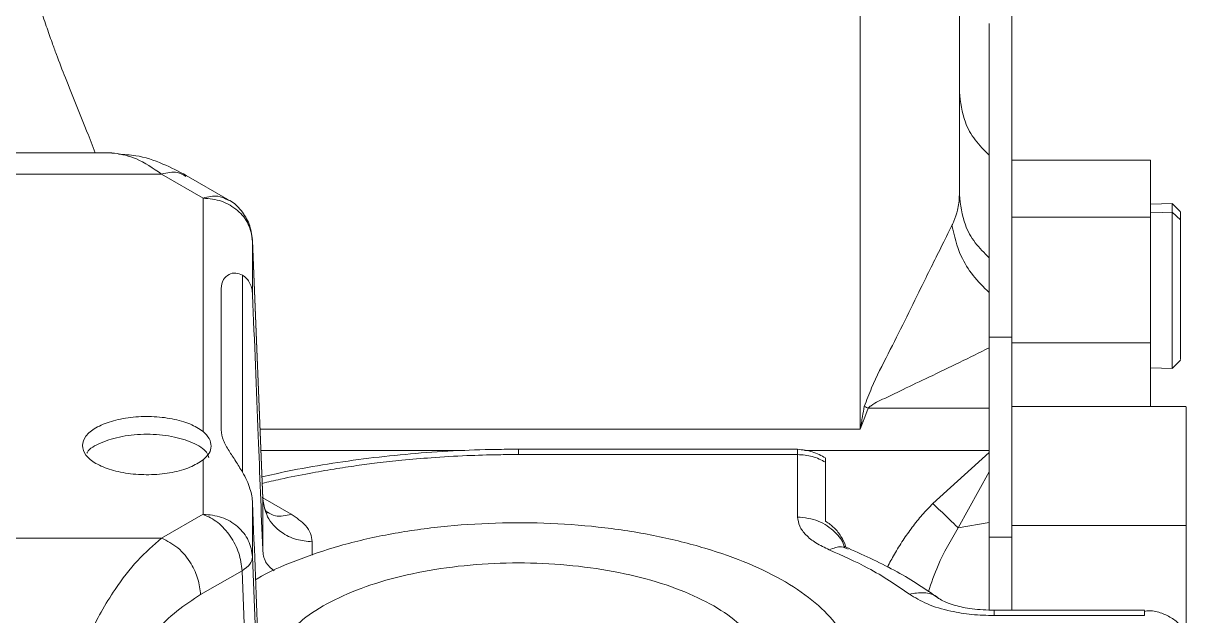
# Model space of a CAD drawing. Header units: millimetres. Extents: x 169 to 14583, y -399 to 10804.
# Drawn here: x 7071.3 to 7189.4, y 6135.5 to 6195.3 of the extents above; entities that cross this region are included whole.
import ezdxf

# ---------------------------------------------------------------- set-up
doc = ezdxf.new("R2010")
doc.units = ezdxf.units.MM
doc.header["$LTSCALE"] = 35

msp = doc.modelspace()

# ---------------------------------------------------------------- linework, layer by layer
at = {"color": 7, "linetype": 'Continuous', "lineweight": 18}
for p, q in [((7171.079, 6196.988), (7171.079, 6163.61)), ((7080.254, 6182.207), (7070.279, 6182.207)), ((7168.779, 6171.626), (7168.779, 6181.98)), ((7171.079, 6181.465), (7185.079, 6181.465)), ((7185.079, 6181.465), (7185.079, 6175.736)), ((7070.279, 6180.061), (7085.262, 6180.061)), ((7085.262, 6180.061), (7089.45, 6177.647)), ((7091.946, 6177.517), (7087.758, 6179.931)), ((7089.45, 6177.647), (7089.45, 6154.12)), ((7187.282, 6177.11), (7185.079, 6177.041)), ((7188.079, 6176.257), (7187.264, 6177.115)), ((7171.079, 6175.736), (7185.079, 6175.736)), ((7185.079, 6175.736), (7185.079, 6163.054)), ((7187.268, 6176.216), (7188.079, 6175.455)), ((7094.447, 6173.34), (7094.371, 6173.546)), ((7095.471, 6147.346), (7094.446, 6173.381)), ((7094.447, 6173.34), (7094.447, 6167.887)), ((7094.447, 6173.34), (7095.472, 6147.306)), ((7093.436, 6150.008), (7093.436, 6169.875)), ((7091.279, 6168.535), (7091.279, 6154.265)), ((7168.779, 6163.61), (7171.079, 6163.61)), ((7171.079, 6163.61), (7171.079, 6143.457)), ((7171.079, 6163.054), (7185.079, 6163.054)), ((7185.079, 6163.054), (7185.079, 6156.627)), ((7187.264, 6160.452), (7188.079, 6161.31)), ((7185.079, 6160.526), (7187.282, 6160.457)), ((7156.582, 6156.48), (7168.779, 6156.48)), ((7168.779, 6156.48), (7168.779, 6152.195)), ((7188.679, 6156.627), (7171.079, 6156.627)), ((7095.195, 6154.354), (7155.779, 6154.354)), ((7095.28, 6152.195), (7115.866, 6152.195)), ((7149.45, 6152.324), (7121.279, 6152.324)), ((7121.279, 6151.787), (7149.45, 6151.787)), ((7149.45, 6151.787), (7149.45, 6145.488)), ((7150.148, 6152.195), (7168.779, 6152.195)), ((7168.779, 6151.981), (7163.084, 6146.841)), ((7168.779, 6152.195), (7168.779, 6151.981)), ((7168.779, 6151.981), (7168.779, 6150.049)), ((7089.45, 6151.256), (7089.45, 6145.771)), ((7152.279, 6151.004), (7152.279, 6145.063)), ((7168.779, 6150.049), (7165.649, 6144.391)), ((7095.468, 6147.436), (7098.345, 6145.777)), ((7095.472, 6147.306), (7095.472, 6142.204)), ((7089.45, 6145.771), (7085.262, 6143.357)), ((7094.447, 6146.918), (7094.447, 6141.464)), ((7165.649, 6144.391), (7168.779, 6144.939)), ((7168.779, 6144.939), (7168.779, 6136.122)), ((7188.679, 6144.624), (7171.079, 6144.624)), ((7168.779, 6143.457), (7171.079, 6143.457)), ((7171.079, 6143.457), (7171.079, 6136.086)), ((7070.279, 6143.357), (7085.262, 6143.357)), ((7100.469, 6141.639), (7100.469, 6142.999)), ((7094.447, 6141.464), (7095.472, 6115.111)), ((7089.198, 6137.661), (7093.385, 6140.075)), ((7093.385, 6140.075), (7094.41, 6113.722)), ((7184.45, 6136.086), (7169.278, 6136.086)), ((7169.278, 6135.549), (7184.45, 6135.549))]:
    msp.add_line(p, q, dxfattribs=at)
at = {"color": 7, "linetype": 'Continuous', "lineweight": 18, "flags": 128}
for points in [[(7185.079, 6176.155), (7186.305, 6176.189), (7187.268, 6176.216)], [(7155.779, 6154.354), (7156.228, 6155.545), (7156.582, 6156.48)]]:
    msp.add_lwpolyline(points, dxfattribs=at)
at = {"color": 7, "linetype": 'Continuous', "lineweight": 18}
for points, knots in [([(7078.575, 6182.207), (7078.297, 6182.921), (7077.662, 6184.548), (7076.632, 6187.053), (7075.596, 6189.652), (7074.791, 6191.741), (7074.153, 6193.481), (7073.598, 6195.063), (7073.059, 6196.707), (7072.652, 6198.054), (7072.378, 6199.016), (7072.181, 6199.744), (7071.987, 6200.502), (7071.781, 6201.353), (7071.551, 6202.395), (7071.312, 6203.629), (7071.082, 6205.057), (7070.929, 6206.33), (7070.841, 6207.381), (7070.797, 6208.148), (7070.774, 6208.913), (7070.769, 6209.677), (7070.795, 6210.4), (7070.83, 6211.05), (7070.88, 6211.681), (7070.964, 6212.466), (7071.088, 6213.32), (7071.21, 6213.936), (7071.26, 6214.188)], [0, 0, 0, 0, 0.06685982, 0.15240864, 0.23830753, 0.31350489, 0.35065443, 0.40292932, 0.4628432, 0.50537121, 0.5291397, 0.55281203, 0.57337356, 0.59977216, 0.6320272, 0.67015967, 0.71418913, 0.76412885, 0.78773831, 0.81135498, 0.83497526, 0.85859422, 0.88220402, 0.90212027, 0.91925099, 0.94115638, 0.97587373, 1, 1, 1, 1]), ([(7165.779, 6196.58), (7165.779, 6193.143), (7165.779, 6187.006), (7165.779, 6180.752), (7165.779, 6178)], [0, 0, 0, 0, 0.5599477, 1, 1, 1, 1]), ([(7168.779, 6181.98), (7168.779, 6182.446), (7168.779, 6183.481), (7168.779, 6184.884), (7168.779, 6186.312), (7168.779, 6187.907), (7168.779, 6189.809), (7168.779, 6192.267), (7168.779, 6194.232), (7168.779, 6195.261)], [0, 0, 0, 0, 0.0937965, 0.2082776, 0.3486573, 0.4731477, 0.6205598, 0.8012966, 1, 1, 1, 1]), ([(7168.779, 6181.98), (7168.284, 6182.474), (7167.296, 6183.463), (7166.091, 6185.61), (7165.897, 6187.314), (7165.779, 6188.353)], [0, 0, 0, 0, 0.2803746, 0.5607492, 1, 1, 1, 1]), ([(7080.254, 6182.17), (7080.32, 6182.189), (7080.404, 6182.213), (7080.5, 6182.184), (7080.521, 6182.178)], [0, 0, 0, 0, 0.7770772, 1, 1, 1, 1]), ([(7080.521, 6182.178), (7081.247, 6182.049), (7082.772, 6181.778), (7084.406, 6180.652), (7085.262, 6180.061)], [0, 0, 0, 0, 0.4754854, 1, 1, 1, 1]), ([(7087.754, 6179.933), (7086.976, 6180.338), (7085.308, 6181.207), (7082.973, 6181.97), (7081.488, 6182.047), (7080.903, 6182.077)], [0, 0, 0, 0, 0.3463508, 0.7424362, 1, 1, 1, 1]), ([(7085.262, 6180.061), (7085.822, 6180.204), (7086.745, 6180.441), (7087.431, 6179.999), (7087.701, 6179.825)], [0, 0, 0, 0, 0.6061096, 1, 1, 1, 1]), ([(7091.908, 6177.467), (7091.593, 6177.631), (7090.873, 6178.005), (7089.962, 6177.776), (7089.45, 6177.647)], [0, 0, 0, 0, 0.4381321, 1, 1, 1, 1]), ([(7094.447, 6173.34), (7094.353, 6173.91), (7094.165, 6175.048), (7093.001, 6176.466), (7091.372, 6177.455), (7090.091, 6177.583), (7089.45, 6177.647)], [0, 0, 0, 0, 0.25, 0.5, 0.75, 1, 1, 1, 1]), ([(7165.024, 6174.89), (7165.09, 6175.03), (7165.329, 6175.536), (7165.573, 6176.295), (7165.748, 6177.198), (7165.768, 6177.719), (7165.779, 6178)], [0, 0, 0, 0, 0.1381697, 0.5000257, 0.7305225, 1, 1, 1, 1]), ([(7168.779, 6171.626), (7168.288, 6172.117), (7167.296, 6173.108), (7166.091, 6175.255), (7165.897, 6176.963), (7165.779, 6178)], [0, 0, 0, 0, 0.2784362, 0.5620524, 1, 1, 1, 1]), ([(7094.431, 6173.477), (7094.353, 6174.005), (7094.198, 6175.062), (7093.35, 6176.401), (7092.541, 6177.233), (7091.995, 6177.467), (7091.922, 6177.498)], [0, 0, 0, 0, 0.3204404, 0.6403127, 0.9522146, 1, 1, 1, 1]), ([(7187.268, 6177.03), (7187.268, 6177.053), (7187.268, 6177.234), (7187.268, 6176.69), (7187.268, 6176.216)], [0, 0, 0, 0, 0.1272104, 1, 1, 1, 1]), ([(7187.268, 6176.216), (7187.268, 6175.612), (7187.268, 6174.406), (7187.268, 6171.436), (7187.268, 6168.146), (7187.268, 6164.923), (7187.268, 6162.326), (7187.268, 6160.67), (7187.268, 6160.579), (7187.268, 6160.537)], [0, 0, 0, 0, 0.1458949, 0.2917898, 0.4376847, 0.5835797, 0.7294746, 0.8753695, 1, 1, 1, 1]), ([(7188.079, 6176.187), (7188.079, 6176.207), (7188.079, 6176.367), (7188.079, 6175.881), (7188.079, 6175.455)], [0, 0, 0, 0, 0.1241224, 1, 1, 1, 1]), ([(7188.079, 6175.455), (7188.079, 6174.913), (7188.079, 6173.83), (7188.079, 6171.164), (7188.079, 6168.212), (7188.079, 6165.318), (7188.079, 6162.988), (7188.079, 6161.499), (7188.079, 6161.418), (7188.079, 6161.38)], [0, 0, 0, 0, 0.1458997, 0.2916365, 0.4374499, 0.5832588, 0.7290722, 0.8748811, 1, 1, 1, 1]), ([(7156.18, 6156.631), (7156.419, 6157.263), (7157.109, 6159.088), (7159.182, 6163.034), (7161.497, 6167.818), (7163.73, 6172.275), (7164.662, 6174.159), (7165.024, 6174.89)], [0, 0, 0, 0, 0.0954325, 0.2755301, 0.6288762, 0.8560183, 1, 1, 1, 1]), ([(7168.779, 6168.127), (7168.215, 6168.682), (7167.097, 6169.783), (7165.666, 6172.087), (7165.263, 6173.843), (7165.024, 6174.89)], [0, 0, 0, 0, 0.2913545, 0.5778296, 1, 1, 1, 1]), ([(7168.779, 6168.127), (7168.779, 6168.603), (7168.779, 6169.504), (7168.779, 6170.706), (7168.779, 6171.324), (7168.779, 6171.626)], [0, 0, 0, 0, 0.3638187, 0.6884971, 1, 1, 1, 1]), ([(7093.436, 6169.875), (7093.205, 6169.97), (7092.714, 6170.174), (7092, 6169.969), (7091.409, 6169.432), (7091.324, 6168.85), (7091.279, 6168.535)], [0, 0, 0, 0, 0.1989173, 0.4253605, 0.6889707, 1, 1, 1, 1]), ([(7094.447, 6167.887), (7094.428, 6168.096), (7094.389, 6168.521), (7094.185, 6169.076), (7093.872, 6169.56), (7093.584, 6169.768), (7093.436, 6169.875)], [0, 0, 0, 0, 0.22069562, 0.44762071, 0.71460754, 1, 1, 1, 1]), ([(7094.447, 6167.887), (7094.636, 6163.146), (7094.978, 6154.591), (7095.32, 6146.024), (7095.472, 6142.204)], [0, 0, 0, 0, 0.5541545, 1, 1, 1, 1]), ([(7168.779, 6162.553), (7168.779, 6163.387), (7168.779, 6164.831), (7168.779, 6166.751), (7168.779, 6167.708), (7168.779, 6168.127)], [0, 0, 0, 0, 0.4340739, 0.7524601, 1, 1, 1, 1]), ([(7156.582, 6156.48), (7156.674, 6156.559), (7157.219, 6157.029), (7158.479, 6157.531), (7160.409, 6158.509), (7162.884, 6159.669), (7165.801, 6161.079), (7167.79, 6162.064), (7168.779, 6162.553)], [0, 0, 0, 0, 0.0262992, 0.1556383, 0.2886782, 0.4981362, 0.7506954, 1, 1, 1, 1]), ([(7168.779, 6156.48), (7168.779, 6157.707), (7168.779, 6159.9), (7168.779, 6161.742), (7168.779, 6162.553)], [0, 0, 0, 0, 0.55947587, 1, 1, 1, 1]), ([(7155.779, 6154.354), (7155.854, 6154.779), (7155.988, 6155.538), (7156.121, 6156.297), (7156.18, 6156.631)], [0, 0, 0, 0, 0.5599932, 1, 1, 1, 1]), ([(7156.18, 6156.631), (7156.255, 6156.603), (7156.389, 6156.553), (7156.523, 6156.502), (7156.582, 6156.48)], [0, 0, 0, 0, 0.5619353, 1, 1, 1, 1]), ([(7188.679, 6156.538), (7188.679, 6156.557), (7188.679, 6156.626), (7188.679, 6156.068), (7188.679, 6154.858), (7188.679, 6153.008), (7188.679, 6150.614), (7188.679, 6147.814), (7188.679, 6145.684), (7188.679, 6144.624)], [0, 0, 0, 0, 0.06028899, 0.21765436, 0.37352421, 0.52934815, 0.68672213, 0.8440999, 1, 1, 1, 1]), ([(7089.45, 6154.12), (7089.043, 6154.386), (7088.227, 6154.916), (7086.364, 6155.433), (7084.268, 6155.666), (7082.108, 6155.576), (7080.127, 6155.178), (7078.55, 6154.513), (7077.483, 6153.652), (7077.347, 6153.009), (7077.279, 6152.688)], [0, 0, 0, 0, 0.125, 0.25, 0.375, 0.5, 0.625, 0.75, 0.875, 1, 1, 1, 1]), ([(7090.279, 6152.626), (7090.242, 6152.886), (7090.17, 6153.405), (7089.69, 6153.882), (7089.45, 6154.12)], [0, 0, 0, 0, 0.5009127, 1, 1, 1, 1]), ([(7091.279, 6154.265), (7091.324, 6153.923), (7091.409, 6153.291), (7092, 6152.232), (7092.714, 6151.184), (7093.205, 6150.383), (7093.436, 6150.008)], [0, 0, 0, 0, 0.31101991, 0.57463938, 0.80107775, 1, 1, 1, 1]), ([(7090.031, 6151.464), (7089.971, 6151.654), (7089.793, 6152.225), (7088.463, 6153.027), (7086.338, 6153.682), (7083.781, 6153.911), (7081.211, 6153.683), (7079.126, 6153.023), (7077.912, 6152.368), (7077.745, 6151.96), (7077.731, 6151.928)], [0, 0, 0, 0, 0.0760125, 0.2277461, 0.3795712, 0.531391, 0.683216, 0.8350358, 0.9868283, 1, 1, 1, 1]), ([(7077.279, 6152.688), (7077.347, 6152.367), (7077.483, 6151.724), (7078.55, 6150.863), (7080.127, 6150.198), (7082.108, 6149.8), (7084.268, 6149.71), (7086.364, 6149.943), (7088.227, 6150.459), (7089.043, 6150.99), (7089.45, 6151.256)], [0, 0, 0, 0, 0.125, 0.25, 0.375, 0.5, 0.625, 0.75, 0.875, 1, 1, 1, 1]), ([(7089.45, 6151.256), (7089.69, 6151.47), (7090.17, 6151.899), (7090.242, 6152.384), (7090.279, 6152.626)], [0, 0, 0, 0, 0.4991316, 1, 1, 1, 1]), ([(7121.279, 6152.325), (7120.517, 6152.321), (7118.313, 6152.309), (7114.673, 6152.176), (7110.387, 6151.88), (7106.155, 6151.437), (7102.004, 6150.846), (7098.399, 6150.215), (7096.241, 6149.724), (7095.385, 6149.529)], [0, 0, 0, 0, 0.0852548, 0.2466866, 0.4081972, 0.5698211, 0.7316226, 0.89367, 1, 1, 1, 1]), ([(7095.411, 6148.879), (7096.026, 6149.023), (7097.583, 6149.388), (7100.008, 6149.872), (7102.582, 6150.32), (7104.866, 6150.663), (7107.149, 6150.96), (7109.647, 6151.234), (7112.668, 6151.494), (7115.912, 6151.682), (7118.86, 6151.775), (7120.598, 6151.784), (7121.279, 6151.787)], [0, 0, 0, 0, 0.0772078, 0.195609, 0.295225, 0.3846056, 0.4637526, 0.559953, 0.6708906, 0.8064055, 0.9241034, 1, 1, 1, 1]), ([(7121.279, 6152.257), (7121.279, 6152.276), (7121.279, 6152.342), (7121.279, 6152.02), (7121.279, 6151.787)], [0, 0, 0, 0, 0.2776451, 1, 1, 1, 1]), ([(7149.45, 6151.787), (7149.45, 6152.064), (7149.45, 6152.387), (7149.45, 6152.287), (7149.45, 6152.273)], [0, 0, 0, 0, 0.8571891, 1, 1, 1, 1]), ([(7152.279, 6151.447), (7151.838, 6151.676), (7150.948, 6152.137), (7149.953, 6152.261), (7149.45, 6152.324)], [0, 0, 0, 0, 0.495287, 1, 1, 1, 1]), ([(7152.279, 6151.004), (7151.84, 6151.231), (7150.964, 6151.683), (7149.955, 6151.752), (7149.45, 6151.787)], [0, 0, 0, 0, 0.5, 1, 1, 1, 1]), ([(7152.279, 6151.404), (7152.279, 6151.415), (7152.279, 6151.493), (7152.279, 6151.229), (7152.279, 6151.004)], [0, 0, 0, 0, 0.1525202, 1, 1, 1, 1]), ([(7093.436, 6150.008), (7093.584, 6149.733), (7093.872, 6149.202), (7094.185, 6148.382), (7094.389, 6147.612), (7094.428, 6147.147), (7094.447, 6146.918)], [0, 0, 0, 0, 0.2853888, 0.552379, 0.7793013, 1, 1, 1, 1]), ([(7095.898, 6145.893), (7095.909, 6145.889), (7095.952, 6145.868), (7095.646, 6146.21), (7095.53, 6146.98), (7095.452, 6147.505)], [0, 0, 0, 0, 0.0899657, 0.3787099, 1, 1, 1, 1]), ([(7095.472, 6147.306), (7095.581, 6146.69), (7095.806, 6145.409), (7097.159, 6143.974), (7098.811, 6143.139), (7099.93, 6143.045), (7100.469, 6142.999)], [0, 0, 0, 0, 0.2706997, 0.5623161, 0.7892984, 1, 1, 1, 1]), ([(7089.45, 6145.771), (7089.955, 6145.529), (7090.964, 6145.044), (7092.246, 6143.603), (7093.163, 6141.861), (7093.311, 6140.67), (7093.385, 6140.075)], [0, 0, 0, 0, 0.25, 0.5, 0.75, 1, 1, 1, 1]), ([(7089.45, 6145.771), (7090.091, 6145.707), (7091.372, 6145.579), (7093.001, 6144.59), (7094.165, 6143.172), (7094.353, 6142.033), (7094.447, 6141.464)], [0, 0, 0, 0, 0.25, 0.5, 0.75, 1, 1, 1, 1]), ([(7094.447, 6146.918), (7094.636, 6141.996), (7094.978, 6133.09), (7095.319, 6124.193), (7095.472, 6120.213)], [0, 0, 0, 0, 0.55255654, 1, 1, 1, 1]), ([(7098.345, 6145.777), (7097.786, 6145.634), (7096.862, 6145.397), (7096.176, 6145.839), (7095.905, 6146.014)], [0, 0, 0, 0, 0.60583602, 1, 1, 1, 1]), ([(7100.469, 6142.999), (7100.433, 6143.278), (7100.361, 6143.836), (7099.749, 6144.805), (7098.877, 6145.409), (7098.345, 6145.777)], [0, 0, 0, 0, 0.2801808, 0.5605486, 1, 1, 1, 1]), ([(7163.084, 6146.841), (7162.727, 6146.468), (7161.995, 6145.705), (7161.006, 6144.463), (7160.07, 6143.134), (7159.234, 6141.792), (7158.744, 6140.871), (7158.512, 6140.435)], [0, 0, 0, 0, 0.1946711, 0.3986087, 0.5996175, 0.8109303, 1, 1, 1, 1]), ([(7163.084, 6146.841), (7163.62, 6146.351), (7164.575, 6145.476), (7165.321, 6144.723), (7165.649, 6144.391)], [0, 0, 0, 0, 0.56, 1, 1, 1, 1]), ([(7095.544, 6119.604), (7096.6, 6119.079), (7098.91, 6117.931), (7103.203, 6116.518), (7108.146, 6115.357), (7113.463, 6114.585), (7119.002, 6114.219), (7124.601, 6114.249), (7130.095, 6114.697), (7135.351, 6115.544), (7140.234, 6116.777), (7144.631, 6118.339), (7148.379, 6120.205), (7151.401, 6122.321), (7153.607, 6124.64), (7154.98, 6127.087), (7155.431, 6129.598), (7154.967, 6132.107), (7153.582, 6134.552), (7151.365, 6136.868), (7148.334, 6138.98), (7144.578, 6140.841), (7140.176, 6142.398), (7135.29, 6143.626), (7130.037, 6144.469), (7124.547, 6144.912), (7118.957, 6144.937), (7113.423, 6144.57), (7108.124, 6143.793), (7103.157, 6142.644), (7098.753, 6141.107), (7095.911, 6139.919), (7094.803, 6139.186), (7094.745, 6139.148)], [0, 0, 0, 0, 0.0282793, 0.0618612, 0.0951713, 0.1284614, 0.1620896, 0.1957099, 0.2290195, 0.2623118, 0.2959139, 0.3295103, 0.3628193, 0.3961181, 0.4296976, 0.4632872, 0.4966232, 0.5299372, 0.5635241, 0.5970667, 0.6303692, 0.6636499, 0.6972587, 0.730824, 0.7640966, 0.7973438, 0.8309341, 0.864505, 0.8977654, 0.9310138, 0.964567, 0.9981531, 1, 1, 1, 1]), ([(7149.45, 6145.488), (7149.493, 6145.179), (7149.578, 6144.56), (7150.243, 6143.675), (7151.231, 6142.854), (7152.179, 6142.405), (7152.653, 6142.181)], [0, 0, 0, 0, 0.2499257, 0.5000063, 0.7500839, 1, 1, 1, 1]), ([(7149.45, 6145.488), (7150.171, 6145.409), (7151.612, 6145.25), (7153.191, 6144.091), (7154.019, 6143.082), (7154.137, 6142.528), (7154.15, 6142.465)], [0, 0, 0, 0, 0.3463157, 0.6926313, 0.9655421, 1, 1, 1, 1]), ([(7152.279, 6145.063), (7152.585, 6144.849), (7153.201, 6144.417), (7153.845, 6143.54), (7154.224, 6142.867), (7154.285, 6142.484), (7154.291, 6142.447)], [0, 0, 0, 0, 0.3189181, 0.6422857, 0.9649141, 1, 1, 1, 1]), ([(7188.679, 6144.624), (7188.679, 6143.524), (7188.679, 6141.311), (7188.679, 6137.868), (7188.679, 6135.295), (7188.679, 6133.989), (7188.679, 6133.746)], [0, 0, 0, 0, 0.3075515, 0.6182014, 0.9287889, 1, 1, 1, 1]), ([(7162.653, 6137.948), (7162.952, 6138.842), (7163.707, 6141.099), (7164.918, 6143.152), (7165.649, 6144.391)], [0, 0, 0, 0, 0.3965358, 1, 1, 1, 1]), ([(7085.262, 6143.357), (7084.444, 6142.651), (7082.833, 6141.26), (7080.79, 6138.6), (7079.18, 6136), (7077.969, 6133.656), (7076.755, 6130.86), (7075.643, 6127.619), (7074.761, 6123.936), (7074.232, 6120.399), (7074.192, 6118.196), (7074.172, 6117.115)], [0, 0, 0, 0, 0.1469921, 0.2892213, 0.3833567, 0.4710974, 0.5524128, 0.6748458, 0.7851885, 0.8945567, 1, 1, 1, 1]), ([(7085.262, 6143.357), (7085.827, 6143.077), (7086.957, 6142.518), (7088.236, 6140.921), (7089.02, 6139.228), (7089.138, 6138.184), (7089.198, 6137.661)], [0, 0, 0, 0, 0.27963574, 0.55927149, 0.77963575, 1, 1, 1, 1]), ([(7152.653, 6142.181), (7153.08, 6142.348), (7153.778, 6142.62), (7154.332, 6142.348), (7154.548, 6142.242)], [0, 0, 0, 0, 0.6113732, 1, 1, 1, 1]), ([(7154.574, 6142.335), (7154.374, 6142.442), (7154.141, 6142.567), (7154.171, 6142.473), (7154.175, 6142.46)], [0, 0, 0, 0, 0.8590061, 1, 1, 1, 1]), ([(7163.711, 6137.273), (7162.362, 6138.197), (7159.675, 6140.037), (7156.276, 6141.568), (7154.583, 6142.331)], [0, 0, 0, 0, 0.5016482, 1, 1, 1, 1]), ([(7095.472, 6142.204), (7095.493, 6141.985), (7095.536, 6141.536), (7095.84, 6140.7), (7096.298, 6140.322), (7096.62, 6140.057)], [0, 0, 0, 0, 0.2215653, 0.4548799, 1, 1, 1, 1]), ([(7160.737, 6137.716), (7159.412, 6138.618), (7157.046, 6140.229), (7153.996, 6141.584), (7152.653, 6142.181)], [0, 0, 0, 0, 0.55984102, 1, 1, 1, 1]), ([(7078.108, 6117.98), (7078.153, 6119.096), (7078.243, 6121.337), (7079.192, 6124.866), (7080.595, 6128.187), (7082.405, 6131.237), (7084.504, 6133.887), (7086.805, 6136.117), (7088.399, 6137.146), (7089.198, 6137.661)], [0, 0, 0, 0, 0.1367384, 0.2743174, 0.4132404, 0.5535228, 0.7016428, 0.850595, 1, 1, 1, 1]), ([(7163.68, 6137.28), (7163.653, 6137.304), (7163.261, 6137.657), (7162.26, 6137.96), (7161.225, 6137.794), (7160.737, 6137.716)], [0, 0, 0, 0, 0.0371047, 0.54658457, 1, 1, 1, 1]), ([(7160.737, 6137.716), (7161.302, 6137.366), (7162.432, 6136.667), (7164.699, 6136), (7167.024, 6135.616), (7168.527, 6135.572), (7169.278, 6135.549)], [0, 0, 0, 0, 0.2798271, 0.5596849, 0.7798783, 1, 1, 1, 1]), ([(7169.326, 6136.087), (7168.548, 6136.115), (7167.092, 6136.169), (7165.365, 6136.537), (7164.219, 6136.949), (7163.876, 6137.168), (7163.718, 6137.268)], [0, 0, 0, 0, 0.3072533, 0.5750932, 0.8049815, 1, 1, 1, 1]), ([(7169.278, 6135.549), (7169.278, 6135.828), (7169.278, 6136.167), (7169.278, 6136.038), (7169.278, 6136.015)], [0, 0, 0, 0, 0.823548, 1, 1, 1, 1]), ([(7189.415, 6131.567), (7189.367, 6131.899), (7189.268, 6132.584), (7188.846, 6133.576), (7188.2, 6134.507), (7187.309, 6135.3), (7186.204, 6135.82), (7185.21, 6136.101), (7184.62, 6136.002), (7184.449, 6135.973)], [0, 0, 0, 0, 0.13692593, 0.28251681, 0.43647304, 0.5963492, 0.75966501, 0.93019616, 1, 1, 1, 1]), ([(7184.45, 6135.549), (7184.45, 6135.826), (7184.45, 6136.149), (7184.45, 6136.049), (7184.45, 6136.035)], [0, 0, 0, 0, 0.8572107, 1, 1, 1, 1])]:
    msp.add_open_spline(points, degree=3, knots=knots, dxfattribs=at)
for points in [[(7155.779, 6214.188), (7155.779, 6211.029), (7155.779, 6204.71), (7155.779, 6194.918), (7155.779, 6184.952), (7155.779, 6174.835), (7155.779, 6164.621), (7155.779, 6157.777), (7155.779, 6154.354)], [(7168.779, 6144.939), (7168.779, 6145.761), (7168.779, 6147.405), (7168.779, 6149.168), (7168.779, 6150.049)], [(7093.385, 6140.075), (7093.691, 6140.291), (7094.303, 6140.723), (7094.399, 6141.217), (7094.447, 6141.464)], [(7146.279, 6129.579), (7146.186, 6130.317), (7146, 6131.793), (7144.513, 6133.922), (7142.202, 6135.884), (7139.069, 6137.604), (7135.258, 6139.016), (7130.907, 6140.064), (7126.187, 6140.71), (7121.279, 6140.928), (7116.37, 6140.71), (7111.65, 6140.064), (7107.3, 6139.016), (7103.488, 6137.604), (7100.355, 6135.884), (7098.044, 6133.922), (7096.558, 6131.793), (7096.372, 6130.317), (7096.279, 6129.579)]]:
    msp.add_open_spline(points, degree=3, dxfattribs=at)

doc.saveas('drawing.dxf')
